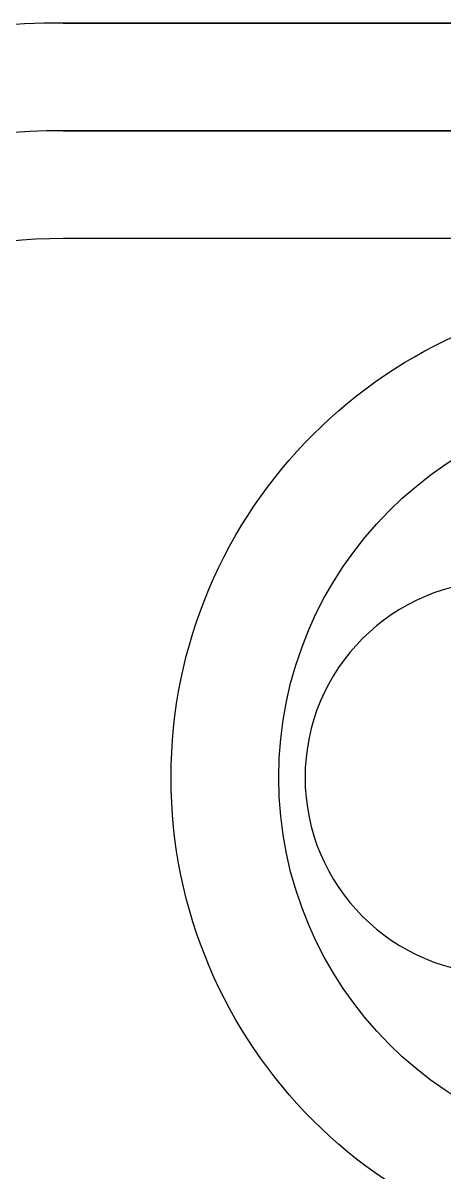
# Model space of a CAD drawing. Header units: centimetres. Extents: x -6 to 6.2, y -3.7 to 3.7.
# Drawn here: x -0.587 to -0.197, y -0.367 to 0.7 of the extents above; entities that cross this region are included whole.
import ezdxf

# ---------------------------------------------------------------- set-up
doc = ezdxf.new("R2010")
doc.units = ezdxf.units.CM
doc.header["$MEASUREMENT"] = 0
for name, color, linetype in [('MT01_play_marcador v21_Sketch1', 7, 'Continuous'), ('MT01_play_marcador v21_Sketch10', 7, 'Continuous'), ('MT01_play_marcador v21_Sketch2', 7, 'Continuous'), ('MT01_play_marcador v21_Sketch21', 7, 'Continuous'), ('MT01_play_marcador v21_Sketch23', 7, 'Continuous'), ('MT01_play_marcador v21_Sketch26', 7, 'Continuous'), ('MT01_play_marcador v21_Sketch27', 7, 'Continuous'), ('MT01_play_marcador v21_Sketch28', 7, 'Continuous'), ('MT01_play_marcador v21_Sketch29', 7, 'Continuous'), ('MT01_play_marcador v21_Sketch3', 7, 'Continuous'), ('MT01_play_marcador v21_Sketch31', 7, 'Continuous'), ('MT01_play_marcador v21_Sketch34', 7, 'Continuous'), ('MT01_play_marcador v21_Sketch4', 7, 'Continuous'), ('MT01_play_marcador v21_Sketch5', 7, 'Continuous')]:
    doc.layers.add(name, color=color, linetype=linetype)

msp = doc.modelspace()

# ---------------------------------------------------------------- linework, layer by layer
at = {"layer": 'MT01_play_marcador v21_Sketch1'}
for p, q in [((0.55, 0.7), (-0.55, 0.7)), ((0.55, 0.6), (-0.55, 0.6)), ((0.55, 0.5), (-0.55, 0.5))]:
    msp.add_line(p, q, dxfattribs=at)
for radius in [0.7, 0.6, 0.5]:
    msp.add_arc((-0.55, 0), radius, 90, 270, dxfattribs=at)
at = {"layer": 'MT01_play_marcador v21_Sketch10'}
msp.add_line((0.55, 0.7, 6.5), (-0.55, 0.7, 6.5), dxfattribs=at)
msp.add_arc((-0.55, 0, 6.5), 0.7, 90, 270, dxfattribs=at)
at = {"layer": 'MT01_play_marcador v21_Sketch2'}
msp.add_line((0.55, 0.6, 6.5), (-0.55, 0.6, 6.5), dxfattribs=at)
msp.add_arc((-0.55, 0, 6.5), 0.6, 90, 270, dxfattribs=at)
at = {"layer": 'MT01_play_marcador v21_Sketch21'}
for p, q in [((-0.55, 0.6, 10.2285), (-0.55, 0.6, 9.4)), ((-0.55, 0.6, 9.4), (0.55, 0.6, 9.4)), ((-0.55, 0.6, 10.2285), (0.55, 0.6, 10.2285))]:
    msp.add_line(p, q, dxfattribs=at)
at = {"layer": 'MT01_play_marcador v21_Sketch23'}
msp.add_line((0.55, 0.6, 9.4), (-0.55, 0.6, 9.4), dxfattribs=at)
msp.add_arc((-0.55, 0, 9.4), 0.6, 90, 270, dxfattribs=at)
at = {"layer": 'MT01_play_marcador v21_Sketch26'}
for p, q in [((-0.55, 0.6, 10.2285), (0.55, 0.6, 10.2285)), ((-0.55, 0.6, 10.2285), (-0.55, 0.6, 9.4)), ((-0.55, 0.6, 9.4), (0.55, 0.6, 9.4))]:
    msp.add_line(p, q, dxfattribs=at)
at = {"layer": 'MT01_play_marcador v21_Sketch27'}
msp.add_line((0.55, 0.6, 1.1), (-0.55, 0.6, 1.1), dxfattribs=at)
msp.add_arc((-0.55, 0, 1.1), 0.6, 90, 270, dxfattribs=at)
at = {"layer": 'MT01_play_marcador v21_Sketch28'}
msp.add_arc((-0.1433, 0, 10.6), 0.1823, 90, 270, dxfattribs=at)
at = {"layer": 'MT01_play_marcador v21_Sketch29'}
for p, q in [((-0.55, 0.7, 6.5), (-0.55, 0.7, 10.2327)), ((0.55, 0.7, 6.5), (-0.55, 0.7, 6.5))]:
    msp.add_line(p, q, dxfattribs=at)
msp.add_open_spline([(0, 0.7, 10.2611), (-0.1837, 0.7, 10.2611), (-0.3673, 0.7, 10.2516), (-0.55, 0.7, 10.2327)], degree=3, dxfattribs=at)
at = {"layer": 'MT01_play_marcador v21_Sketch3'}
msp.add_circle((0, 0, 7.5), 0.35, dxfattribs=at)
at = {"layer": 'MT01_play_marcador v21_Sketch31'}
for radius in [0.45, 0.35]:
    msp.add_circle((0, 0, 7.5), radius, dxfattribs=at)
at = {"layer": 'MT01_play_marcador v21_Sketch34'}
for p, q in [((-0.55, 0.7, 6.5), (0.55, 0.7, 6.5)), ((-0.55, 0.7), (-0.55, 0.7, 6.5)), ((0.55, 0.7), (-0.55, 0.7)), ((-0.5321, 0.7, 5.884), (-0.5321, 0.7, 0.6379)), ((-0.4833, 0.7, 0.6379), (-0.4833, 0.7, 5.884)), ((-0.3943, 0.7, 0.5), (0.3621, 0.7, 0.5)), ((0.3621, 0.7, 6.0219), (-0.3943, 0.7, 6.0219)), ((0.3621, 0.7, 0.5488), (-0.3943, 0.7, 0.5488)), ((-0.3943, 0.7, 5.9731), (0.3621, 0.7, 5.9731)), ((-0.3711, 0.7, 5.6583), (-0.3711, 0.7, 5.1508)), ((-0.3674, 0.7, 2.1727), (-0.3674, 0.7, 2.1556)), ((-0.3235, 0.7, 5.1508), (-0.3235, 0.7, 5.6583)), ((0.1291, 0.7, 2.4972), (-0.2845, 0.7, 2.3044)), ((-0.1857, 0.7, 1.0185), (-0.2613, 0.7, 1.0185)), ((-0.2613, 0.7, 0.8733), (0.1596, 0.7, 0.8733)), ((-0.2613, 0.7, 1.0185), (-0.2613, 0.7, 1.0197)), ((-0.2418, 0.7, 5.0214), (0.2084, 0.7, 5.0214)), ((0.2084, 0.7, 5.7876), (-0.2406, 0.7, 5.7876)), ((0.2084, 0.7, 5.0678), (-0.2406, 0.7, 5.0678)), ((-0.2406, 0.7, 5.7413), (0.2084, 0.7, 5.7413)), ((-0.2308, 0.7, 5.7596), (-0.1649, 0.7, 5.4692)), ((0.1755, 0.7, 5.7888), (-0.2076, 0.7, 5.7888)), ((-0.2076, 0.7, 2.191), (0.1291, 0.7, 2.0311))]:
    msp.add_line(p, q, dxfattribs=at)
for points in [[(-0.5321, 0.7, 0.6379), (-0.5321, 0.7, 0.5622), (-0.4711, 0.7, 0.5), (-0.3943, 0.7, 0.5)], [(-0.3943, 0.7, 6.0219), (-0.4711, 0.7, 6.0219), (-0.5321, 0.7, 5.9596), (-0.5321, 0.7, 5.884)], [(-0.4833, 0.7, 5.884), (-0.4833, 0.7, 5.9328), (-0.4431, 0.7, 5.9731), (-0.3943, 0.7, 5.9731)], [(-0.3943, 0.7, 0.5488), (-0.4431, 0.7, 0.5488), (-0.4833, 0.7, 0.5891), (-0.4833, 0.7, 0.6379)], [(-0.3711, 0.7, 5.1508), (-0.3711, 0.7, 5.0788), (-0.3125, 0.7, 5.0214), (-0.2418, 0.7, 5.0214)], [(-0.2406, 0.7, 5.7876), (-0.3125, 0.7, 5.7876), (-0.3711, 0.7, 5.7303), (-0.3711, 0.7, 5.6583)], [(-0.3589, 0.7, 2.2227), (-0.365, 0.7, 2.208), (-0.3674, 0.7, 2.191), (-0.3674, 0.7, 2.1727)], [(-0.3674, 0.7, 2.1556), (-0.3674, 0.7, 2.1361), (-0.3613, 0.7, 2.1202), (-0.3479, 0.7, 2.1068)], [(-0.3369, 0.7, 2.2617), (-0.3455, 0.7, 2.2507), (-0.3528, 0.7, 2.2385), (-0.3589, 0.7, 2.2227)], [(-0.3479, 0.7, 2.1068), (-0.3345, 0.7, 2.0934), (-0.3186, 0.7, 2.0873), (-0.2991, 0.7, 2.0873)], [(-0.3101, 0.7, 2.2886), (-0.3199, 0.7, 2.2812), (-0.3284, 0.7, 2.2727), (-0.3369, 0.7, 2.2617)], [(-0.3345, 0.7, 0.9465), (-0.3345, 0.7, 0.9368), (-0.3321, 0.7, 0.927), (-0.3284, 0.7, 0.9185)], [(-0.3284, 0.7, 0.9746), (-0.3321, 0.7, 0.9661), (-0.3345, 0.7, 0.9563), (-0.3345, 0.7, 0.9465)], [(-0.3125, 0.7, 0.9978), (-0.3199, 0.7, 0.9917), (-0.3247, 0.7, 0.9831), (-0.3284, 0.7, 0.9746)], [(-0.3284, 0.7, 0.9185), (-0.3247, 0.7, 0.9099), (-0.3186, 0.7, 0.9014), (-0.3125, 0.7, 0.8953)], [(-0.2406, 0.7, 5.0678), (-0.2869, 0.7, 5.0678), (-0.3235, 0.7, 5.1056), (-0.3235, 0.7, 5.1508)], [(-0.3235, 0.7, 5.6583), (-0.3235, 0.7, 5.7047), (-0.2857, 0.7, 5.7413), (-0.2406, 0.7, 5.7413)], [(-0.3125, 0.7, 0.8953), (-0.3064, 0.7, 0.8892), (-0.2979, 0.7, 0.8843), (-0.2894, 0.7, 0.8794)], [(-0.2894, 0.7, 1.0136), (-0.2979, 0.7, 1.01), (-0.3052, 0.7, 1.0039), (-0.3125, 0.7, 0.9978)], [(-0.2845, 0.7, 2.3044), (-0.2918, 0.7, 2.3008), (-0.3016, 0.7, 2.2959), (-0.3101, 0.7, 2.2886)], [(-0.2991, 0.7, 2.0873), (-0.2894, 0.7, 2.0873), (-0.2808, 0.7, 2.0897), (-0.2723, 0.7, 2.0934)], [(-0.2894, 0.7, 0.8794), (-0.2808, 0.7, 0.8758), (-0.2711, 0.7, 0.8733), (-0.2613, 0.7, 0.8733)], [(-0.2613, 0.7, 1.0197), (-0.2711, 0.7, 1.0197), (-0.2808, 0.7, 1.0173), (-0.2894, 0.7, 1.0136)], [(-0.2723, 0.7, 2.0934), (-0.2637, 0.7, 2.097), (-0.2564, 0.7, 2.1019), (-0.2503, 0.7, 2.108)], [(-0.2503, 0.7, 2.108), (-0.2442, 0.7, 2.1141), (-0.2393, 0.7, 2.1214), (-0.2357, 0.7, 2.13)], [(-0.2357, 0.7, 2.13), (-0.232, 0.7, 2.1385), (-0.2296, 0.7, 2.147), (-0.2296, 0.7, 2.1568)], [(-0.2308, 0.7, 5.7644), (-0.2308, 0.7, 5.7632), (-0.2308, 0.7, 5.7608), (-0.2308, 0.7, 5.7596)], [(-0.2259, 0.7, 5.7803), (-0.2296, 0.7, 5.7754), (-0.2308, 0.7, 5.7693), (-0.2308, 0.7, 5.7644)], [(-0.2296, 0.7, 2.1568), (-0.2296, 0.7, 2.1641), (-0.2284, 0.7, 2.1702), (-0.2247, 0.7, 2.1763)], [(-0.2076, 0.7, 5.7888), (-0.2149, 0.7, 5.7888), (-0.221, 0.7, 5.7852), (-0.2259, 0.7, 5.7803)], [(-0.2247, 0.7, 2.1763), (-0.2223, 0.7, 2.1824), (-0.2162, 0.7, 2.1873), (-0.2076, 0.7, 2.191)], [(-0.1954, 0.7, 2.9474), (-0.2015, 0.7, 2.9279), (-0.204, 0.7, 2.9059), (-0.204, 0.7, 2.8852)], [(-0.204, 0.7, 2.8852), (-0.204, 0.7, 2.8669), (-0.2015, 0.7, 2.8498), (-0.1966, 0.7, 2.8315)], [(-0.1808, 0.7, 1.171), (-0.1918, 0.7, 1.1454), (-0.1979, 0.7, 1.1173), (-0.1979, 0.7, 1.0881)], [(-0.1979, 0.7, 1.0881), (-0.1979, 0.7, 1.0746), (-0.1966, 0.7, 1.0624), (-0.1942, 0.7, 1.0502)], [(-0.1966, 0.7, 2.8315), (-0.1918, 0.7, 2.8132), (-0.1857, 0.7, 2.7973), (-0.1771, 0.7, 2.7839)]]:
    msp.add_open_spline(points, degree=3, dxfattribs=at)
at = {"layer": 'MT01_play_marcador v21_Sketch4'}
msp.add_line((0.55, 0.5, 1), (-0.55, 0.5, 1), dxfattribs=at)
msp.add_arc((-0.55, 0, 1), 0.5, 90, 270, dxfattribs=at)
at = {"layer": 'MT01_play_marcador v21_Sketch5'}
msp.add_line((0.55, 0.6, 1), (-0.55, 0.6, 1), dxfattribs=at)
msp.add_arc((-0.55, 0, 1), 0.6, 90, 270, dxfattribs=at)

doc.saveas('drawing.dxf')
